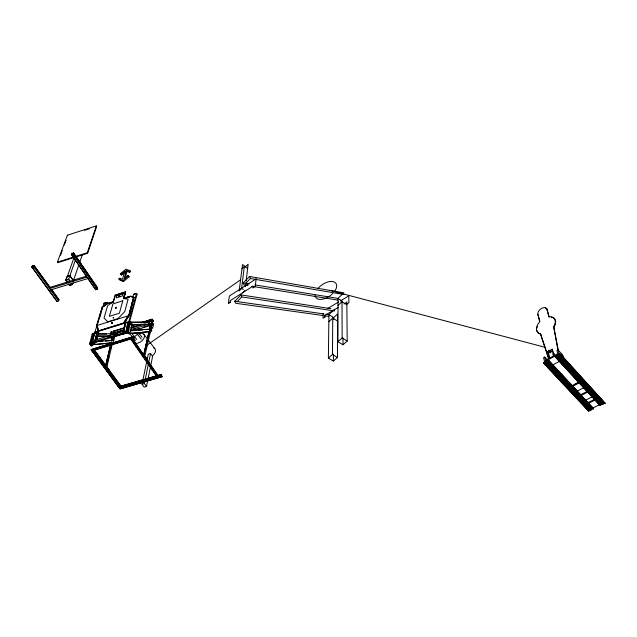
<?xml version="1.0" encoding="UTF-8"?>
<svg xmlns="http://www.w3.org/2000/svg" width="637" height="637" viewBox="0 0 637 637"><rect width="100%" height="100%" fill="white"/><g stroke="black" fill="none" stroke-linecap="round" stroke-linejoin="round"><path stroke-width="0.96" d="M346.815 301.763L347.205 341.05L343.009 344.768L337.968 341.703L338.016 298.442L342.005 300.959M333.661 317.608L328.923 314.678L328.389 358.105L333.382 361.083L337.467 357.484L337.538 314.049L333.661 317.608L333.645 319.591M328.389 358.105L332.474 354.49L332.745 318.078L337.53 321.04M333.382 361.083L333.43 354.164M323.142 313.818L323.055 318.182L325.125 316.947L324.703 317.075L324.727 315.466L338.374 307.337M91.76 342.435C95.255 338.924 98.958 343.63 92.341 343.208L91.76 342.435L94.292 332.554L97.588 331.447L98.456 332.625M127.312 332.689L123.387 333.868C121.468 332.211 126.827 330.722 127.312 332.689L129.59 321.988L130.601 321.669L132.066 323.731L129.916 333.605L128.897 333.915L127.416 331.861L128.435 331.543L130.601 321.669M129.454 323.055L128.411 322.019L125.051 323.142L122.83 333.071L95.606 341.273L98.098 331.535M245.444 286.682L245.906 282.852M246.137 280.933L248.143 264.172L245.786 266.632L242.514 264.61L239.17 290.958L241.598 288.457L244.329 266.441L247.626 268.48M553.473 354.403L553.609 353.853M553.553 353.75L553.258 354.976M553.338 354.164L553.163 353.376A1.37 0.9 -39.4 0 1 554.007 353.965A1.37 0.9 -39.4 0 1 553.338 355.191M549.954 351.911C550.002 350.246 549.405 351.982 550.464 351.361M550.233 351.958C549.381 350.868 551.347 352.094 549.85 351.704M93.504 350.199L92.015 350.931L120.035 388.968L161.997 376.754L161.487 374.452L120.425 386.277M161.997 376.754L161.161 375.535L161.448 374.349M142.425 382.256L142.027 384.191L144.169 387.145L146.518 386.468L147.688 380.647M148.087 378.712L152.593 356.417L150.547 353.479L148.278 354.164L142.831 380.321M146.518 386.468L144.376 383.506L144.774 381.571M145.172 379.636L150.547 353.479M113.712 317.903C112.542 318.381 113.02 317.154 113.705 317.863M126.747 331.893L128.921 322.107M126.659 333.032C126.015 329.122 119.684 335.938 126.659 333.032L127.058 331.248M126.747 333.151L127.137 331.367M152.084 319.209L153.429 321.287C154.082 318.373 152.936 322.593 152.084 319.209L140.92 322.72M548.839 350.613L548.815 350.215M125.847 331.877L128.021 322.091M125.927 331.996L128.109 322.211L129.104 323.015M123.474 332.737L125.68 322.951L128.109 322.211M123.594 331.184L125.202 324.066M123.395 332.618L125.593 322.832M150.467 331.272L144.758 356.497L143.15 356.975M150.905 329.337L152.88 320.602C150.738 317.648 153.66 321.263 151.335 321.08M151.797 327.107L151.407 328.811L148.286 324.129L149.265 319.878L150.133 319.607L153.175 324.655L134.534 330.396M148.931 331.558L143.174 356.776M149.345 329.815L150.029 326.709M150.889 324.225L143.755 355.398L152.052 319.36M151.327 322.29L151.988 319.376M146.096 348.479L146.98 344.601M147.418 342.658L148.302 338.78M149.4 333.931L150.061 331.025M150.722 323.58C154.56 320.984 153.23 327.203 152.275 328.549L149.154 323.859L150.133 319.607M106.785 365.184L107.454 362.326M107.9 360.423L108.792 356.609M110.432 349.721L111.324 345.907M106.626 368.075L105.718 366.848L106.22 367.955L105.009 368.528L106.626 368.075L112.184 344.235M113.067 340.429L115.066 331.845C112.908 329.082 115.846 332.418 113.553 332.339M111.053 342.778L105.678 365.662L110.416 345.692M111.507 340.875L112.008 338.82M111.539 340.922L111.985 339.011M105.654 366.872L111.531 342.069M111.857 340.325L112.868 336.352M113.251 334.465L114.214 330.635M92.015 350.931L133.985 338.064C131.915 334.329 134.152 339.521 134.144 336.79M133.985 338.064L134.184 336.75L128.594 338.454L134.28 336.846M132.353 338.565L131.031 338.788M161.161 375.535L119.127 387.798L156.559 376.77M96.505 339.505L98.313 332.426M96.816 339.577L98.663 332.315M94.714 341.257L97.206 331.519M94.802 341.376C98.886 344.171 86.982 342.77 94.802 341.376L97.294 331.638L97.74 331.646M92.126 342.34L92.707 343.12L95.805 342.188L95.224 341.408L95.701 339.609M125.051 278.632L126.906 271.41L126.285 270.454L124.191 278.584L127.902 275.439L129.128 276.808L123.427 281.578L119.541 279.898L118.904 278.95L119.883 278.106L122.519 279.237L124.852 270.94L120.998 274.045L120.409 273.719L125.999 269.22L129.94 270.621L130.553 271.577L129.645 272.397L126.906 271.41M131.118 307.066L128.953 315.546L124.088 322.585M131.596 305.179L133.045 299.533M92.166 345.66L90.621 343.646L93.201 333.748L92.214 334.059L89.626 343.956L91.171 345.963L92.166 345.66L92.898 342.817M93.145 343.112L93.607 341.336M93.233 343.224L93.695 341.456M91.171 345.963L91.457 344.864M92.301 341.981L94.825 332.243M92.389 342.101L94.913 332.363L97.294 331.638M129.056 315.833L133.611 297.678M102.079 307.273L106.275 304.136L113.426 301.866L106.108 303.881L102.079 307.273L96.705 325.3L98.154 331.423L123.745 323.516L129.303 315.474L133.985 297.471L130.665 296.101L123.801 298.275L130.832 296.356L133.985 297.471M133.818 297.216L129.136 315.211L123.57 323.262L97.979 331.168M112.932 340.612L113.776 340.357L114.931 336.081L114.087 336.344M129.422 322.306L137.059 294.254L136.541 293.434L133.515 294.35L132.735 297.153M98.154 331.423L96.88 325.547L102.406 307.249L106.196 304.048L113.545 301.723L107.661 305.569L104.022 318.022L107.812 321.812L117.901 318.675L124.788 311.533L128.109 299.103L123.395 298.602L125.163 292.144L115.393 295.257L113.426 301.866M123.817 297.933L125.33 292.399L118.227 294.66M123.705 298.642L125.569 291.818L115.106 295.154L113.155 301.978M123.976 298.53L125.569 291.818M128.626 322.41L136.541 293.434L133.515 294.35M110.153 334.329L110.862 331.766L111.706 331.503L113.314 333.796M111.005 334.067L111.706 331.503M125.481 323.333L127.034 317.728M111.833 322.76C110.981 324.241 113.171 322.561 112.001 322.704M91.091 349.609L133.197 336.718L91.091 349.609L119.143 387.75M99.491 317.863L100.893 313.149M101.458 311.27L102.294 308.443M50.53 289.954L87.914 278.56L95.598 289.716L97.302 289.206L97.676 287.972L73.629 252.881L71.893 253.43L71.455 254.641L86.919 277.119L49.471 288.617L50.028 287.359L86.409 276.171M98.472 332.267L97.915 331.447L98.496 329.576M106.339 304.255L106.92 302.376L103.942 303.276L102.764 307.034M95.383 333.175L94.825 332.363L98.942 319.225M99.531 317.353L100.996 312.656M75.524 257.077L87.667 253.263L96.681 226.422L96.338 225.888L67.426 235.196L57.41 262.125L57.784 262.659L73.653 257.667M87.667 253.263L87.301 252.722L96.338 225.888M68.565 284.198L69.489 285.503L72.451 284.596L73.072 282.764M78.749 265.088L73.366 280.821L69.847 275.813L67.315 276.601M79.705 262.317L82.237 254.911M67.084 282.111L65.691 280.137L68.661 279.229L75.333 260.119M553.163 354.674L553.33 354.18M65.691 280.137L66.981 276.482L69.935 275.566L73.701 280.933M67.299 282.048L66.025 280.256L74.147 257.205M71.455 254.641L73.199 254.091L73.629 252.881M71.973 253.47L71.591 254.537L95.725 289.612M60.539 255.23L62.267 250.588M64.337 245.014L66.057 240.364M150.308 330.969L149.496 330.308L149.902 329.632M50.028 287.359L34.04 265.39L33.554 266.608L31.85 267.142L56.908 301.42L58.564 300.919L59.002 299.685L51.629 289.548M31.85 267.142L32.344 265.924L34.04 265.39M32.415 265.971L31.985 267.038L57.035 301.309M128.706 323.516L128.746 324.488M549.946 351.855L550.487 351.568L550.137 351.043M549.572 351.274L550.153 351.863L549.556 351.345M550.233 351.831L550.034 350.979M605.094 403.189L560.504 354.244L559.103 353.965L558.195 355.478L602.984 404.24L603.868 403.157L604.967 403.309L560.504 354.244M600.11 405.57L600.954 404.113C604.115 404.885 600.349 404.105 600.11 405.57L555.345 356.975L556.252 355.462L557.646 355.749L602.355 404.455M546.737 359.228L544.707 357.054L543.592 357.636L544.539 361.609L545.869 361.848L590.849 409.989C589.536 409.384 587.696 412.848 589.472 409.639L591.255 408.771M591.749 409.639L592.346 408.699L593.612 408.651L548.688 360.375L547.318 360.088L546.411 361.585L591.622 409.75L546.785 361.458L547.422 360.486L548.688 360.375M115.552 308.197C115.95 305.68 117.073 309.041 116.237 307.4L115.926 307.838M600.197 405.594L555.345 356.975L556.356 355.868L557.646 355.749M558.195 355.478L559.214 354.371L560.449 354.339M588.715 411.112L543.6 363.066L544.603 361.967L545.869 361.848L590.802 410.077M549.333 351.417L550.161 350.772L550.71 351.433L549.882 352.078L549.333 351.417L549.882 352.078M115.711 308.141L116.356 307.775M553.155 354.857L553.545 354.355M241.972 268.918L244.329 266.441M247.984 285.679L244.067 285.058L243.215 283.019L249.553 276.466L343.9 292.837L337.936 298.395L254.951 284.922M246.081 282.979L250.421 278.512L343.908 294.541M152.585 323.007L153.175 324.655M242.562 292.996L244.99 290.512M322.943 315.522L235.594 303.26L234.774 301.237L240.945 294.907L330.866 308.658M237.561 301.253L241.789 296.938L334.656 310.96M338.008 305.402L342.005 301.691L346.839 304.749M334.672 309.24L328.851 314.63L326.009 314.224M91.935 350.477L133.945 337.602M328.843 321.669L332.745 318.078M126.285 270.454L129.024 271.442L129.94 270.621M337.968 341.703L342.149 337.96L342.005 301.691M104.094 306.222L106.371 304.303M118.904 278.95L122.798 280.622L128.499 275.845M120.409 273.719L121.03 274.666L122.431 273.544M121.03 274.666L121.627 274.993L125.473 271.895M146.024 345.835L240.595 279.778M327.458 308.642L338.55 302.002M340.262 300.983L348.789 295.879L348.877 302.83L346.536 304.223L346.52 302.495L344.115 303.921M120.919 386.126L119 383.864M120.481 387.216L93.257 350.414M549.381 358.169L547.748 351.536L552.16 349.203L554.246 356.282L552.16 349.203M563.634 358.328L562.797 355.151L558.092 349.992L556.953 350.597L557.773 353.766L545.471 360.224L544.707 357.054M549.301 366.689L551.013 365.805M552.725 364.913L559.565 361.346M561.277 360.454L562.989 359.571M568.976 387.177L579.129 382.057M570.035 387.551L582.744 381.149M573.714 392.814L575.402 391.97M577.09 391.126L583.85 387.742M585.538 386.898L588.078 385.632M580.02 395.004L587.609 391.237M577.711 397.058L592.052 389.948M582.154 401.812L583.834 400.984M585.522 400.155L596.463 394.765M587.553 402.847L598.254 397.592M585.1 404.957L598.485 398.396M593.039 407.903L601.941 403.571M84.562 230.323L89.228 228.818M116.149 295.122L125.736 292.072M123.395 298.602L130.458 296.364L133.444 297.423L128.778 315.291L123.371 323.11L98.313 330.858L97.071 325.149M110.918 302.862L113.712 301.978M125.33 298.299L129.749 296.898M112.2 334.178L113.147 333.876L97.843 333.692M57.41 262.125L73.287 257.133M75.158 256.544L87.301 252.722M149.456 321.988L130.489 322.123L129.478 322.433L129.63 323.516M130.306 324.591L149.783 324.193M124.191 327.864L113.028 331.375L124.334 327.936M131.62 325.603L135.339 324.448M131.771 325.634L135.49 324.48M141.064 322.744L152.219 319.288M114.119 332.721L124.334 329.552M130.832 327.537L140.124 324.663M146.621 322.656L153.127 320.642M119.899 331.097L122.686 330.237M131.97 327.362L134.757 326.502M138.468 325.348L141.255 324.488M114.429 333.358L123.721 330.484M131.142 328.182L145.077 323.875M150.077 331.726L151.041 331.423L150.722 329.003L130.163 330.659M66.025 280.256L68.573 279.468L69.839 281.267M148.286 324.129L149.154 323.859M114.365 334.791L117.16 333.931M130.211 329.902L148.859 324.153M90.104 342.435L91.099 342.133M116.045 335.564L122.567 333.557M136.533 329.249L139.328 328.389M143.054 327.243L149.576 325.236M89.626 343.956L90.621 343.646M113.091 336.989L126.142 332.976M90.398 344.959L113.482 342.595L113.179 340.19L96.943 341.615M112.223 340.477L113.179 340.19M93.217 349.275L124.971 339.696M120.218 341.018L126.739 339.027M93.177 349.323L116.555 342.204M93.297 349.458L96.091 348.606M97.907 348.073L104.468 346.042M110.01 344.37L112.805 343.518M128.674 338.637L131.469 337.785M92.867 350.191L99.396 348.2M101.259 347.627L107.788 345.636M111.515 344.498L118.036 342.499M119.899 341.934L129.223 339.083M103.942 303.276L106.905 302.384L107.454 303.188L106.92 302.376M96.012 339.704L123.18 331.511M92.126 342.34L95.224 341.408M96.187 342.053L126.604 332.904L126.038 332.108L122.877 333.063L123.443 333.86M94.825 332.363L97.915 331.447M120.504 386.42L161.487 374.452M120.512 386.524L161.495 374.556M157.1 376.483L158.398 376.244L132.361 338.518M161.328 375.376L156.806 376.762L130.72 339.067M119.35 387.622L161.4 375.687M119.422 387.925L120.003 388.721L161.957 376.491M162.005 376.594L120.003 388.721M142.027 384.191L144.376 383.506M92.413 344.768L111.571 342.977M98.831 341.663L102.653 341.328M105.527 341.074L110.312 340.652M151.041 331.423L128.499 333.605L149.098 331.805M130.139 330.898L135.044 330.492M137.99 330.253L142.895 329.855M145.833 329.616L149.759 329.297M131.469 324.727L148.811 324.496M130.426 322.426L147.537 322.298M97.214 335.922L110.607 336.01M97.19 336.24L108.696 336.312M94.969 333.661L92.07 333.955L94.945 333.987M97.819 334.019L106.443 334.114M324.902 315.793L328.827 316.35M234.774 301.237L324.05 313.945M251.894 286.308L337.936 300.099M243.215 283.019L249.083 283.975M603.741 402.751L605.15 403.094M593.612 408.651L592.227 408.301L591.47 409.774M589.472 409.639L590.849 409.989M330.046 290.432L544.882 347.261M332.474 354.49L337.467 357.484M241.598 288.457L243.294 289.485M342.149 337.96L347.205 341.05M129.128 276.808L127.902 275.439M111.746 343.263L111.244 342.427M572.026 390.983L573.364 392.416M544.762 361.935L589.743 410.021M544.476 362.087L589.472 410.156M543.966 362.931L588.994 410.976M588.628 411.088L543.6 363.066L544.5 361.561L559.119 353.957L558.092 349.992M547.294 360.606L592.227 408.819M545.527 362.095L590.523 410.22M548.632 360.462L593.557 408.739M548.346 360.622L593.278 408.874M547.581 360.454L592.506 408.683M547.748 351.536L548.162 351.99M555.719 356.839L600.476 405.45M549.803 351.019L550.432 351.648M549.627 350.931L550.312 351.783M549.659 351.13L550.408 351.919M558.569 355.342L603.271 404.097M557.59 355.836L602.307 404.543M557.295 355.995L602.021 404.686M556.515 355.836L601.232 404.487M556.228 355.987L600.954 404.63M560.154 354.498L604.816 403.325M585.929 382.733L587.21 384.135M591.821 389.143L595.595 393.276M603.486 401.899L599.146 397.154L599.377 397.958M559.374 354.339L604.019 403.133M549.229 317.099L546.968 309.311A5.319 3.312 -39.1 0 0 541.577 308.435A5.319 3.312 -39.1 0 0 537.883 314.328L539.714 321.741A10.797 6.848 -39.2 0 0 540.51 333.828L548.847 358.727M559.079 354.49L603.741 403.277M537.883 314.328L539.826 321.199M546.968 309.311L548.887 316.716A10.797 6.848 -39.2 0 1 553.688 326.701L558.569 351.751M129.478 333.422L135.41 340.604M131.437 333.04L136.764 339.513M136.031 332.602L141.271 339.083M137.974 332.227L142.035 337.268M106.857 367.143L109.508 370.551M143.699 334.091L147.195 338.653M148.357 340.174L154.751 348.543M94.284 332.697L94.857 333.47M92.198 350.74L119.294 387.607M94.491 350.047L120.982 386.11L120.68 387.344L93.607 350.446M96.091 352.595L103.727 363.018M104.898 364.619L110.774 372.637M111.953 374.245L117.829 382.264M32.344 265.924L33.578 267.564M49.901 287.462L33.904 265.502L33.474 266.569L58.564 300.919L58.875 299.788L51.493 289.66M550.71 351.433L549.643 351.759L550.161 350.772M128.435 331.543L129.916 333.605M110.766 337.562L112.391 339.847M111.618 337.299L113.776 340.357M68.732 284.07L69.576 285.257L72.108 284.484L71.272 283.29M68.661 279.229L70.054 281.204M71.527 283.29L72.451 284.596M96.88 325.547L129.303 315.474M132.249 338.454L158.287 376.18M142.274 353.925L143.389 355.526M155.022 372.366L156.129 373.967M131.166 338.788L157.235 376.491M133.77 342.706L136.541 346.719M138.205 349.124L140.984 353.137M142.091 354.737L145.419 359.547M146.526 361.155L149.297 365.168M150.961 367.573L153.74 371.578M155.404 373.991L156.511 375.591M97.549 288.083L73.494 252.993L73.12 254.052L97.214 289.158M73.199 254.091L97.302 289.206M67.426 235.196L67.785 235.722M122.798 280.622L123.427 281.578M120.998 274.045L121.627 274.993M129.024 271.442L129.645 272.397M136.541 293.434L137.059 294.254M249.553 276.466L250.421 278.512M240.945 294.907L241.789 296.938M540.51 333.828L548.799 359.284M548.393 352.938L549.333 356.72M97.66 327.307L98.488 331.113M553.688 326.701L558.036 350.414M130.489 322.123L130.816 324.432M91.195 342.969L91.394 344.657M342.977 337.881L343.009 344.768M334.433 291.571A12.318 6.816 -34.9 0 0 336.678 285.535L336.177 283.744A12.318 6.816 -34.9 0 0 317.974 288.465M332.777 293.498A12.318 6.816 -34.9 0 1 321.39 299.398A12.318 6.816 -34.9 0 1 315.044 295.21M138.675 333.876A6.553 3.957 -36.3 0 1 144.344 337.268A6.553 3.957 -36.3 0 1 135.904 343.351M132.974 340.62A6.553 3.957 -36.3 0 1 133.73 338.08M134.63 336.798A6.553 3.957 -36.3 0 1 137.194 334.616M153.82 347.985A6.442 3.981 -36.6 0 1 152.856 355.462M147.147 357.723A6.442 3.981 -36.6 0 1 145.021 356.903M133.85 329.003A0.884 0.486 -34.5 0 1 135.132 329.018M134.566 329.64A0.884 0.486 -34.5 0 1 133.977 329.823M93.44 336.392A0.908 0.43 71.8 0 1 92.867 335.301A0.908 0.43 71.8 0 1 93.281 334.728M128.085 332.785A0.924 0.406 72.2 0 1 127.535 333.024A0.924 0.406 72.2 0 1 127.145 331.71A0.924 0.406 72.2 0 1 127.758 331.71M93.233 343.048A0.916 0.438 72 0 1 92.946 343.47A0.916 0.438 72 0 1 92.445 343.009L92.349 342.794A0.916 0.438 72 0 1 92.246 342.34M92.421 341.727A0.916 0.438 72 0 1 92.66 341.743M91.8 343.662A0.916 0.438 72 0 1 91.147 343.63A0.916 0.438 72 0 1 90.86 342.38A0.916 0.438 72 0 1 91.505 342.419M129.016 332.625A0.924 0.406 72.2 0 1 128.785 332.283M110.774 343.303A0.876 0.398 72.3 0 1 110.456 343.701A0.876 0.398 72.3 0 1 109.962 343.064M574.685 385.106A3.718 2.476 -11.7 0 1 578.245 382.853M553.131 353.272A1.37 0.9 -39.4 0 1 553.943 353.885A1.37 0.9 -39.4 0 1 553.274 355.112M551.435 317.154A10.789 6.856 -39.2 0 1 554.031 327.092M540.861 334.21A10.789 6.856 -39.2 0 1 536.951 330.667M536.927 327.967A10.789 6.856 -39.2 0 1 537.333 326.494M545.36 308.037A5.311 3.312 -39.1 0 1 547.31 309.693M111.475 323.477C113.378 323.413 111.857 321.486 111.475 323.477M562.073 355.764L561.531 354.92L562.073 355.764M256.106 278.847L255.302 286.371L252.849 287.94L253.048 286.069L230.307 300.616L230.068 302.352L230.498 302.217L228.341 303.594L229.384 296.03L256.106 278.847M151.71 330.38C150.412 331.455 151.104 327.211 151.71 330.38M122.798 300.783L119.39 313.221L109.373 316.35L112.924 303.905L122.798 300.783M123.116 293.768L122.527 295.918L116.221 297.917L116.826 295.767L123.116 293.768M118.912 296.245C120.377 296.619 119.724 294.214 118.912 296.245M119.565 295.496L119.262 295.918L119.565 295.496M550.169 352.731A1.37 0.9 -39.4 0 0 551.323 350.836A1.37 0.9 -39.4 0 0 549.253 351.465A1.37 0.9 -39.4 0 0 550.169 352.731"/></g></svg>
